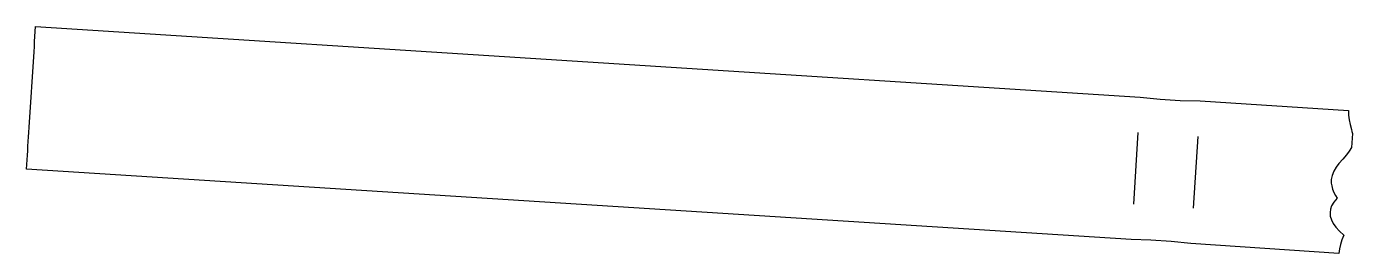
# Model space of a CAD drawing. Header units: millimetres. Extents: x -230 to 232, y -40 to 39.
import ezdxf

# ---------------------------------------------------------------- set-up
doc = ezdxf.new("R2010")
doc.units = ezdxf.units.MM
doc.layers.add('Sketch001', color=7, linetype='CONTINUOUS')

msp = doc.modelspace()

# ---------------------------------------------------------------- linework, layer by layer
at = {"layer": 'Sketch001'}
for p, q in [((-226.6, 35.86), (-226.49, 37.61)), ((-226.49, 37.61), (-226.37, 39.37)), ((-226.37, 39.37), (158.01, 14.8)), ((-226.93, 30.59), (-226.82, 32.35)), ((-226.82, 32.35), (-226.71, 34.1)), ((-226.71, 34.1), (-226.6, 35.86)), ((-227.16, 27.08), (-227.05, 28.84)), ((-227.05, 28.84), (-226.93, 30.59)), ((-227.49, 21.82), (-227.38, 23.58)), ((-227.38, 23.58), (-227.27, 25.33)), ((-227.27, 25.33), (-227.16, 27.08)), ((-227.72, 18.31), (-227.61, 20.06)), ((-227.61, 20.06), (-227.49, 21.82)), ((-228.05, 13.04), (-227.94, 14.8)), ((-227.94, 14.8), (-227.83, 16.55)), ((-227.83, 16.55), (-227.72, 18.31)), ((158.01, 14.8), (164.9, 14.07)), ((164.9, 14.07), (171.94, 13.66)), ((-228.39, 7.78), (-228.28, 9.53)), ((-228.28, 9.53), (-228.17, 11.29)), ((-228.17, 11.29), (-228.05, 13.04)), ((171.94, 13.66), (178.87, 13.49)), ((178.87, 13.49), (230.45, 10.09)), ((230.45, 10.09), (230.49, 8.47)), ((-228.62, 4.27), (-228.5, 6.02)), ((-228.5, 6.02), (-228.39, 7.78)), ((230.49, 8.47), (230.69, 6.92)), ((230.69, 6.92), (231.05, 5.26)), ((231.05, 5.26), (231.51, 3.53)), ((-228.93, -0.68), (-228.83, 0.92)), ((-228.83, 0.92), (-228.73, 2.51)), ((-228.73, 2.51), (-228.62, 4.27)), ((157.22, 2.46), (155.62, -22.49)), ((178.05, 1.11), (176.39, -23.84)), ((231.51, 3.53), (231.69, 2.85)), ((231.76, 0.51), (231.65, -1.15)), ((231.69, 2.85), (231.86, 2.17)), ((231.86, 2.17), (231.76, 0.51)), ((-229.24, -5.47), (-229.14, -3.87)), ((-229.14, -3.87), (-229.03, -2.28)), ((-229.03, -2.28), (-228.93, -0.68)), ((230.76, -4.08), (229.82, -5.25)), ((231.55, -2.81), (230.76, -4.08)), ((231.65, -1.15), (231.55, -2.81)), ((-229.55, -10.26), (-229.44, -8.66)), ((-229.44, -8.66), (-229.34, -7.07)), ((-229.34, -7.07), (-229.24, -5.47)), ((227.12, -8.37), (226.21, -9.59)), ((228.47, -6.78), (227.12, -8.37)), ((229.82, -5.25), (228.47, -6.78)), ((154.83, -34.83), (-229.55, -10.26)), ((224.78, -12.46), (224.5, -13.84)), ((225.38, -10.99), (224.78, -12.46)), ((226.21, -9.59), (225.38, -10.99)), ((224.5, -13.84), (224.48, -15.14)), ((224.48, -15.14), (224.62, -16.11)), ((224.62, -16.11), (224.92, -17.24)), ((224.92, -17.24), (225.38, -18.38)), ((225.38, -18.38), (225.92, -19.44)), ((224.6, -23.06), (224.18, -24.28)), ((225.39, -21.73), (224.6, -23.06)), ((226.5, -20.42), (225.39, -21.73)), ((225.92, -19.44), (226.5, -20.42)), ((224.18, -24.28), (224.04, -25.4)), ((224.04, -25.4), (224.06, -26.03)), ((224.06, -26.03), (224.15, -26.66)), ((224.15, -26.66), (224.54, -27.91)), ((224.54, -27.91), (225.19, -29.17)), ((225.19, -29.17), (226.09, -30.46)), ((226.09, -30.46), (227.33, -31.88)), ((227.33, -31.88), (228.81, -33.32)), ((161.72, -34.99), (154.83, -34.83)), ((168.73, -35.49), (161.72, -34.99)), ((175.57, -36.21), (168.73, -35.49)), ((227.16, -39.65), (175.57, -36.21)), ((227.67, -36.49), (227.33, -38.04)), ((228.17, -34.93), (227.67, -36.49)), ((228.81, -33.32), (228.17, -34.93)), ((227.33, -38.04), (227.16, -39.65))]:
    msp.add_line(p, q, dxfattribs=at)

doc.saveas('drawing.dxf')
